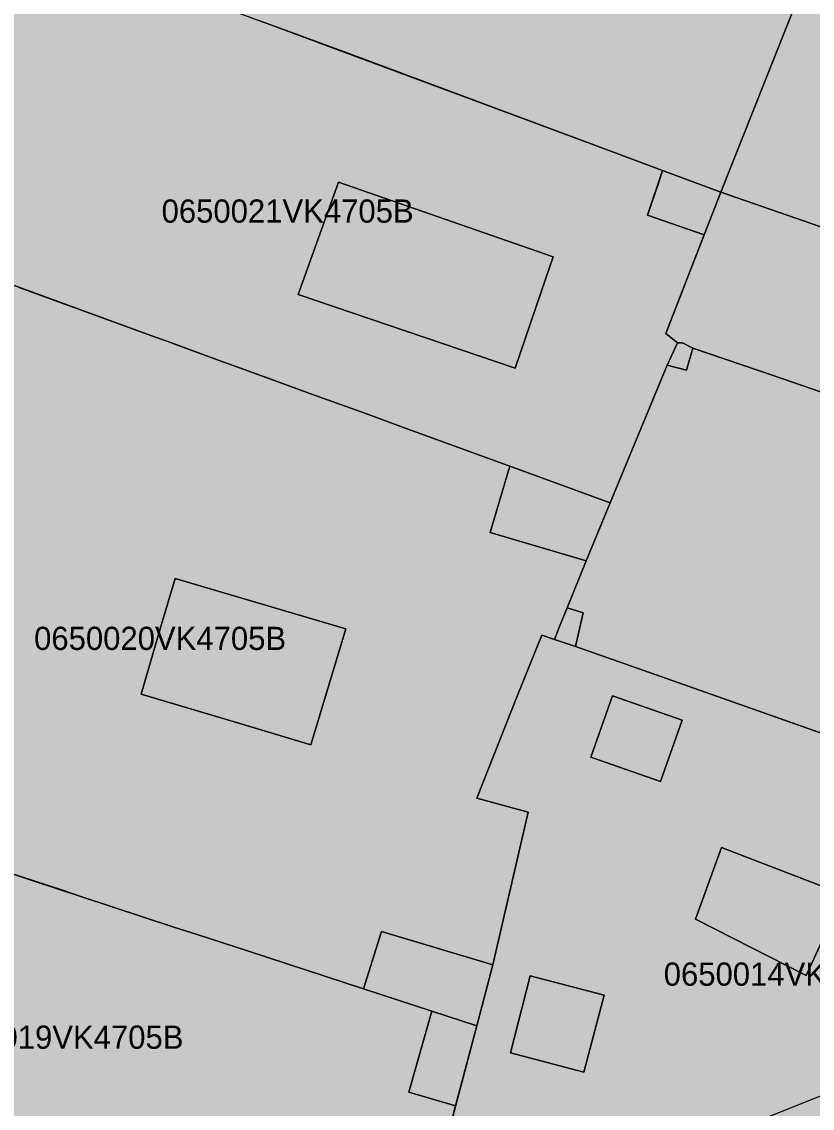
# Model space of a CAD drawing. Header units: metres. Extents: x -6 to 1255, y -2 to 532.
# Drawn here: x 865.93 to 899.98, y 294.93 to 341.73 of the extents above; entities that cross this region are included whole.
import ezdxf

# ---------------------------------------------------------------- set-up
doc = ezdxf.new("R2010")
doc.units = ezdxf.units.M
doc.header["$MEASUREMENT"] = 0
for name, color, linetype, lineweight, true_color in [('TPX_BUILDINGS', 7, 'CONTINUOUS', 0, 0x000000), ('TPX_BUILDINGS_HATCH', 7, 'CONTINUOUS', 0, 0xf0f0f0), ('TPX_BUILDINGS_SHADOWS_HATCH', 7, 'CONTINUOUS', 0, 0x000000), ('TPX_BUILDINGS_SHADOWS_OUTLINES', 7, 'CONTINUOUS', 0, 0x000000), ('TPX_CADASTRES', 7, 'CONTINUOUS', 0, 0x646464), ('TPX_CADASTRES_TEXT', 7, 'CONTINUOUS', 0, 0x000000), ('TPX_RELIEF_CONTOUR_LINES', 7, 'CONTINUOUS', 0, 0x969696)]:
    doc.layers.add(name, color=color, linetype=linetype, lineweight=lineweight, true_color=true_color)

msp = doc.modelspace()

# ---------------------------------------------------------------- hatches: boundary and pattern name
at = {"layer": 'TPX_BUILDINGS_HATCH'}
h = msp.add_hatch(color=256, dxfattribs=at)
h.paths.add_polyline_path([(867.271, 365.855), (863.531, 346.475), (865.001, 345.925), (868.071, 344.785), (869.401, 344.295), (872.218, 343.25), (872.661, 343.085), (876.15, 341.785), (876.78, 341.555), (880.1, 340.325), (881.6, 339.765), (890.58, 336.425), (893.54, 335.325), (896.05, 334.395), (901.2, 347.365), (904.03, 353.885), (904.46, 353.715), (904.78, 354.715), (889.129, 359.369), (885.611, 360.415), (885.241, 360.525), (881.839, 361.535), (875.516, 363.411), (873.951, 363.875), (873.558, 363.991), (872.064, 364.431), (871.881, 364.485), (870.051, 365.029), (867.271, 365.855)])
h.paths.add_polyline_path([(883.111, 347.545), (883.481, 349.465), (884.071, 352.495), (884.331, 353.845), (895.39, 351.765), (894.15, 345.345), (883.111, 347.545)], flags=16)
h = msp.add_hatch(color=256, dxfattribs=at)
h.paths.add_polyline_path([(901.2, 347.365), (896.05, 334.395), (899.94, 333.035), (904.92, 331.295), (912.559, 328.623), (914.64, 327.895), (917.07, 327.045), (920.2, 325.955), (920.89, 325.715), (923.94, 324.644), (924.961, 324.286), (928.47, 323.054), (935.54, 335.404), (934.49, 335.774), (930.8, 337.054), (927.11, 338.345), (926.59, 338.525), (924.13, 339.385), (919.56, 340.975), (901.2, 347.365)])
h.paths.add_polyline_path([(902.82, 337.065), (904.58, 341.605), (908.45, 340.185), (906.74, 335.645), (902.82, 337.065)], flags=16)
h.paths.add_polyline_path([(914.21, 332.865), (916.05, 337.855), (918.15, 337.105), (920.48, 336.275), (917.75, 331.435), (916.26, 332.035), (914.21, 332.865)], flags=16)
h = msp.add_hatch(color=256, dxfattribs=at)
h.paths.add_polyline_path([(862.513, 341.224), (860.75, 332.135), (862.16, 331.625), (864.78, 330.665), (865.824, 330.285), (871.5, 328.215), (872.39, 327.895), (872.487, 327.86), (874.6, 327.085), (875.24, 326.855), (875.36, 326.815), (876.548, 326.38), (878.5, 325.665), (880.71, 324.865), (882.49, 324.215), (886.95, 322.595), (891.28, 321.015), (893.73, 326.945), (894.18, 327.895), (893.68, 328.305), (893.869, 328.789), (893.895, 328.857), (895.33, 332.545), (892.88, 333.405), (893.54, 335.325), (890.58, 336.425), (881.6, 339.765), (880.1, 340.325), (876.78, 341.555), (876.15, 341.785), (872.661, 343.085), (872.218, 343.25), (869.401, 344.295), (868.682, 344.56), (868.071, 344.785), (865.001, 345.925), (863.531, 346.475), (862.513, 341.224)])
h.paths.add_polyline_path([(877.84, 329.975), (879.57, 334.815), (888.82, 331.605), (888.51, 330.685), (887.19, 326.815), (877.84, 329.975)], flags=16)
for points in [[(893.869, 328.789), (893.68, 328.305), (894.18, 327.895), (894.39, 327.895), (894.84, 327.675), (898.34, 326.475), (908.28, 323.045), (912.54, 321.575), (919.74, 319.094), (922.75, 317.995), (925.19, 317.104), (926.14, 318.834), (928.47, 323.054), (924.961, 324.286), (923.94, 324.644), (920.89, 325.715), (920.2, 325.955), (917.07, 327.045), (914.64, 327.895), (912.559, 328.623), (904.92, 331.295), (899.94, 333.035), (896.05, 334.395), (895.33, 332.545), (893.869, 328.789)], [(890.25, 318.505), (889.42, 316.485), (890.11, 316.265), (889.78, 314.825), (892.98, 313.705), (904.076, 309.784), (905.46, 309.295), (915.07, 305.904), (915.585, 305.722), (916.06, 305.554), (917.68, 305.014), (924.4, 315.684), (925.19, 317.104), (922.75, 317.995), (919.74, 319.094), (912.54, 321.575), (908.28, 323.045), (898.34, 326.475), (894.84, 327.675), (894.56, 326.725), (893.73, 326.945), (891.28, 321.015), (890.25, 318.505)], [(850.98, 300.065), (850.3, 297.725), (850.783, 297.584), (850.69, 297.265), (851.97, 296.855), (856.66, 295.354), (862.093, 293.616), (865.332, 292.579), (865.72, 292.455), (874.03, 289.795), (874.98, 289.495), (875.23, 289.415), (875.85, 289.216), (881.42, 287.435), (884.31, 293.875), (884.619, 295.035), (882.6, 295.625), (883.6, 299.115), (880.66, 300.075), (875.7, 301.695), (873.49, 302.415), (872.53, 302.725), (868.48, 304.055), (867.73, 304.305), (864.55, 305.345), (862.882, 305.889), (858.609, 307.282), (855.47, 308.305), (854.03, 308.775), (853.673, 307.544), (853.19, 307.675), (852.53, 305.345), (852.994, 305.204), (852.568, 303.736), (852.1, 303.875), (851.42, 301.565), (851.9, 301.435), (851.459, 299.916), (850.98, 300.065)]]:
    msp.add_hatch(color=256, dxfattribs=at).paths.add_polyline_path(points)
h = msp.add_hatch(color=256, dxfattribs=at)
h.paths.add_polyline_path([(855.05, 312.285), (854.03, 308.775), (855.47, 308.305), (858.609, 307.282), (862.882, 305.889), (864.55, 305.345), (867.73, 304.305), (868.48, 304.055), (872.53, 302.725), (873.49, 302.415), (875.7, 301.695), (880.66, 300.075), (881.43, 302.545), (886.22, 301.115), (887.74, 307.685), (885.54, 308.295), (887.28, 312.685), (888.34, 315.305), (888.88, 315.125), (889.1, 315.685), (889.42, 316.485), (890.25, 318.505), (886.11, 319.735), (886.95, 322.595), (882.49, 324.215), (880.71, 324.865), (878.5, 325.665), (876.548, 326.38), (875.36, 326.815), (875.24, 326.855), (874.6, 327.085), (872.39, 327.895), (871.5, 328.215), (864.78, 330.665), (862.16, 331.625), (860.75, 332.135), (859.52, 327.825), (856.02, 315.685), (855.05, 312.285)])
h.paths.add_polyline_path([(871.07, 312.775), (871.93, 315.685), (872.54, 317.755), (879.55, 315.685), (879.89, 315.585), (878.38, 310.585), (875.19, 311.545), (871.07, 312.775)], flags=16)
h = msp.add_hatch(color=256, dxfattribs=at)
h.paths.add_polyline_path([(884.619, 295.035), (884.31, 293.875), (895.32, 290.395), (896.37, 292.805), (897.35, 292.245), (897.9, 293.215), (899.65, 292.225), (898.088, 289.45), (899.79, 288.865), (900.17, 288.735), (902.029, 288.101), (902.4, 287.975), (906.67, 286.514), (906.89, 286.434), (910.24, 292.018), (911.777, 294.58), (917.96, 304.884), (917.68, 305.014), (916.06, 305.554), (915.585, 305.722), (915.07, 305.904), (905.46, 309.295), (904.076, 309.784), (892.98, 313.705), (889.78, 314.825), (888.88, 315.125), (888.34, 315.305), (887.28, 312.685), (885.54, 308.295), (887.74, 307.685), (886.22, 301.115), (885.54, 298.485), (884.619, 295.035)])
h.paths.add_polyline_path([(886.98, 297.315), (887.84, 300.635), (891.02, 299.805), (890.14, 296.495), (886.98, 297.315)], flags=16)
h.paths.add_polyline_path([(890.45, 310.055), (891.38, 312.695), (894.38, 311.645), (893.45, 309.005), (890.45, 310.055)], flags=16)
h.paths.add_polyline_path([(894.95, 303.075), (896.08, 306.165), (901.33, 304.145), (899.72, 300.655), (894.95, 303.075)], flags=16)
at = {"layer": 'TPX_BUILDINGS_SHADOWS_HATCH'}
for points in [[(893.368, 334.823), (892.88, 333.405), (895.33, 332.545), (896.05, 334.395), (893.54, 335.325), (893.368, 334.823)], [(879.57, 334.815), (877.84, 329.975), (887.19, 326.815), (888.51, 330.685), (888.82, 331.605), (879.57, 334.815)], [(894.18, 327.895), (893.73, 326.945), (894.56, 326.725), (894.84, 327.675), (894.39, 327.895), (894.18, 327.895)], [(886.738, 321.871), (886.11, 319.735), (890.25, 318.505), (891.28, 321.015), (886.95, 322.595), (886.738, 321.871)], [(871.93, 315.685), (871.07, 312.775), (875.19, 311.545), (878.38, 310.585), (879.89, 315.585), (879.55, 315.685), (872.54, 317.755), (871.93, 315.685)], [(889.1, 315.685), (888.88, 315.125), (889.78, 314.825), (890.11, 316.265), (889.42, 316.485), (889.1, 315.685)], [(891.271, 312.385), (890.45, 310.055), (893.45, 309.005), (894.38, 311.645), (891.38, 312.695), (891.271, 312.385)], [(895.242, 303.873), (894.95, 303.075), (899.72, 300.655), (901.33, 304.145), (896.08, 306.165), (895.242, 303.873)], [(881.43, 302.545), (880.66, 300.075), (883.6, 299.115), (882.6, 295.625), (884.619, 295.035), (885.54, 298.485), (886.22, 301.115), (881.43, 302.545)], [(887.84, 300.635), (886.98, 297.315), (890.14, 296.495), (891.02, 299.805), (887.84, 300.635)]]:
    msp.add_hatch(color=256, dxfattribs=at).paths.add_polyline_path(points)

# ---------------------------------------------------------------- linework, layer by layer
at = {"layer": 'TPX_BUILDINGS', "elevation": 0.042}
for points in [[(876.15, 341.785), (876.78, 341.555), (880.1, 340.325), (881.6, 339.765), (890.58, 336.425), (893.54, 335.325), (896.05, 334.395), (901.2, 347.365)], [(865.824, 330.285), (871.5, 328.215), (872.39, 327.895), (872.487, 327.86), (874.6, 327.085), (875.24, 326.855), (875.36, 326.815), (876.548, 326.38), (878.5, 325.665), (880.71, 324.865), (882.49, 324.215), (886.95, 322.595), (891.28, 321.015), (893.73, 326.945), (894.18, 327.895), (893.68, 328.305), (893.869, 328.789), (893.895, 328.857), (895.33, 332.545), (892.88, 333.405), (893.54, 335.325), (890.58, 336.425), (881.6, 339.765), (880.1, 340.325), (876.78, 341.555), (876.15, 341.785)], [(864.55, 305.345), (867.73, 304.305), (868.48, 304.055), (872.53, 302.725), (873.49, 302.415), (875.7, 301.695), (880.66, 300.075), (881.43, 302.545), (886.22, 301.115), (887.74, 307.685), (885.54, 308.295), (887.28, 312.685), (888.34, 315.305), (888.88, 315.125), (889.1, 315.685), (889.42, 316.485), (890.25, 318.505), (886.11, 319.735), (886.95, 322.595), (882.49, 324.215), (880.71, 324.865), (878.5, 325.665), (876.548, 326.38), (875.36, 326.815), (875.24, 326.855), (874.6, 327.085), (872.39, 327.895), (871.5, 328.215), (864.78, 330.665)], [(904.076, 309.784), (892.98, 313.705), (889.78, 314.825), (888.88, 315.125), (888.34, 315.305), (887.28, 312.685), (885.54, 308.295), (887.74, 307.685), (886.22, 301.115), (885.54, 298.485), (884.619, 295.035), (884.31, 293.875), (895.32, 290.395), (896.37, 292.805), (897.35, 292.245), (897.9, 293.215), (899.65, 292.225), (898.088, 289.45), (899.79, 288.865), (900.17, 288.735)], [(865.72, 292.455), (874.03, 289.795), (874.98, 289.495), (875.23, 289.415), (875.85, 289.216), (881.42, 287.435), (884.31, 293.875), (884.619, 295.035), (882.6, 295.625), (883.6, 299.115), (880.66, 300.075), (875.7, 301.695), (873.49, 302.415), (872.53, 302.725), (868.48, 304.055), (867.73, 304.305), (864.55, 305.345)]]:
    msp.add_lwpolyline(points, dxfattribs=at)
for points in [[(901.2, 347.365), (896.05, 334.395), (899.94, 333.035), (904.92, 331.295), (912.559, 328.623), (914.64, 327.895), (917.07, 327.045), (920.2, 325.955), (920.89, 325.715), (923.94, 324.644), (924.961, 324.286), (928.47, 323.054), (935.54, 335.404), (934.49, 335.774), (930.8, 337.054), (927.11, 338.345), (926.59, 338.525), (924.13, 339.385), (919.56, 340.975)], [(877.84, 329.975), (879.57, 334.815), (888.82, 331.605), (888.51, 330.685), (887.19, 326.815)], [(893.869, 328.789), (893.68, 328.305), (894.18, 327.895), (894.39, 327.895), (894.84, 327.675), (898.34, 326.475), (908.28, 323.045), (912.54, 321.575), (919.74, 319.094), (922.75, 317.995), (925.19, 317.104), (926.14, 318.834), (928.47, 323.054), (924.961, 324.286), (923.94, 324.644), (920.89, 325.715), (920.2, 325.955), (917.07, 327.045), (914.64, 327.895), (912.559, 328.623), (904.92, 331.295), (899.94, 333.035), (896.05, 334.395), (895.33, 332.545)], [(890.25, 318.505), (889.42, 316.485), (890.11, 316.265), (889.78, 314.825), (892.98, 313.705), (904.076, 309.784), (905.46, 309.295), (915.07, 305.904), (915.585, 305.722), (916.06, 305.554), (917.68, 305.014), (924.4, 315.684), (925.19, 317.104), (922.75, 317.995), (919.74, 319.094), (912.54, 321.575), (908.28, 323.045), (898.34, 326.475), (894.84, 327.675), (894.56, 326.725), (893.73, 326.945), (891.28, 321.015)], [(871.07, 312.775), (871.93, 315.685), (872.54, 317.755), (879.55, 315.685), (879.89, 315.585), (878.38, 310.585), (875.19, 311.545)], [(890.45, 310.055), (891.38, 312.695), (894.38, 311.645), (893.45, 309.005)], [(894.95, 303.075), (896.08, 306.165), (901.33, 304.145), (899.72, 300.655)], [(886.98, 297.315), (887.84, 300.635), (891.02, 299.805), (890.14, 296.495)]]:
    msp.add_lwpolyline(points, close=True, dxfattribs=at)
at = {"layer": 'TPX_BUILDINGS_SHADOWS_OUTLINES', "elevation": 0.039}
for points in [[(893.368, 334.823), (892.88, 333.405), (895.33, 332.545), (896.05, 334.395), (893.54, 335.325)], [(879.57, 334.815), (877.84, 329.975), (887.19, 326.815), (888.51, 330.685), (888.82, 331.605)], [(894.18, 327.895), (893.73, 326.945), (894.56, 326.725), (894.84, 327.675), (894.39, 327.895)], [(886.738, 321.871), (886.11, 319.735), (890.25, 318.505), (891.28, 321.015), (886.95, 322.595)], [(871.93, 315.685), (871.07, 312.775), (875.19, 311.545), (878.38, 310.585), (879.89, 315.585), (879.55, 315.685), (872.54, 317.755)], [(889.1, 315.685), (888.88, 315.125), (889.78, 314.825), (890.11, 316.265), (889.42, 316.485)], [(891.271, 312.385), (890.45, 310.055), (893.45, 309.005), (894.38, 311.645), (891.38, 312.695)], [(895.242, 303.873), (894.95, 303.075), (899.72, 300.655), (901.33, 304.145), (896.08, 306.165)], [(881.43, 302.545), (880.66, 300.075), (883.6, 299.115), (882.6, 295.625), (884.619, 295.035), (885.54, 298.485), (886.22, 301.115)], [(887.84, 300.635), (886.98, 297.315), (890.14, 296.495), (891.02, 299.805)]]:
    msp.add_lwpolyline(points, close=True, dxfattribs=at)
at = {"layer": 'TPX_CADASTRES', "elevation": 0.024}
for points in [[(867.271, 365.856), (863.531, 346.476), (865.001, 345.926), (868.071, 344.786), (869.401, 344.296), (872.661, 343.086), (876.15, 341.786), (876.78, 341.556), (880.1, 340.326), (881.6, 339.766), (890.58, 336.425), (893.54, 335.325), (896.05, 334.395), (901.2, 347.365), (904.03, 353.885), (904.46, 353.715), (904.78, 354.715), (885.611, 360.416), (885.241, 360.526), (873.951, 363.876), (871.881, 364.486)], [(901.2, 347.365), (896.05, 334.395), (899.94, 333.035), (904.92, 331.295), (914.64, 327.895), (917.07, 327.045), (920.2, 325.955), (920.89, 325.715), (923.94, 324.645), (928.47, 323.055), (935.54, 335.405), (934.49, 335.775), (930.8, 337.055), (927.11, 338.345), (926.59, 338.525), (924.13, 339.385), (919.56, 340.975)], [(895.33, 332.545), (893.68, 328.305), (894.18, 327.895), (894.39, 327.895), (894.84, 327.675), (898.34, 326.475), (908.28, 323.045), (912.54, 321.575), (919.74, 319.095), (925.19, 317.105), (926.14, 318.835), (928.47, 323.055), (923.94, 324.645), (920.89, 325.715), (920.2, 325.955), (917.07, 327.045), (914.64, 327.895), (904.92, 331.295), (899.94, 333.035), (896.05, 334.395)], [(889.1, 315.685), (888.88, 315.125), (889.78, 314.825), (892.98, 313.705), (905.46, 309.295), (915.07, 305.905), (916.06, 305.555), (917.68, 305.015), (924.4, 315.685), (925.19, 317.105), (919.74, 319.095), (912.54, 321.575), (908.28, 323.045), (898.34, 326.475), (894.84, 327.675), (894.39, 327.895), (894.18, 327.895), (893.73, 326.945), (891.28, 321.015), (890.25, 318.505), (889.42, 316.485)], [(885.54, 298.485), (884.31, 293.875), (895.32, 290.395), (897.61, 289.615), (900.17, 288.735), (902.4, 287.975), (906.67, 286.515), (906.89, 286.435), (917.96, 304.885), (917.68, 305.015), (916.06, 305.555), (915.07, 305.905), (905.46, 309.295), (892.98, 313.705), (889.78, 314.825), (888.88, 315.125), (888.34, 315.305), (887.28, 312.685), (885.54, 308.295), (887.74, 307.685), (886.22, 301.115)], [(854.03, 308.776), (850.69, 297.266), (851.97, 296.856), (865.72, 292.455), (874.03, 289.795), (874.98, 289.495), (875.23, 289.415), (881.42, 287.435), (884.31, 293.875), (885.54, 298.485), (883.6, 299.115), (880.66, 300.075), (875.7, 301.695), (873.49, 302.415), (872.53, 302.725), (868.48, 304.056), (867.73, 304.306), (864.55, 305.346), (855.47, 308.306)]]:
    msp.add_lwpolyline(points, close=True, dxfattribs=at)
for points in [[(864.78, 330.666), (871.5, 328.216), (872.39, 327.896), (874.6, 327.086), (875.24, 326.856), (875.36, 326.816), (878.5, 325.666), (880.71, 324.865), (882.49, 324.215), (886.95, 322.595), (891.28, 321.015), (893.73, 326.945), (894.18, 327.895), (893.68, 328.305), (895.33, 332.545), (896.05, 334.395), (893.54, 335.325), (890.58, 336.425), (881.6, 339.766), (880.1, 340.326), (876.78, 341.556), (876.15, 341.786)], [(864.55, 305.346), (867.73, 304.306), (868.48, 304.056), (872.53, 302.725), (873.49, 302.415), (875.7, 301.695), (880.66, 300.075), (883.6, 299.115), (885.54, 298.485), (886.22, 301.115), (887.74, 307.685), (885.54, 308.295), (887.28, 312.685), (888.34, 315.305), (888.88, 315.125), (889.1, 315.685), (889.42, 316.485), (890.25, 318.505), (891.28, 321.015), (886.95, 322.595), (882.49, 324.215), (880.71, 324.865), (878.5, 325.666), (875.36, 326.816), (875.24, 326.856), (874.6, 327.086), (872.39, 327.896), (871.5, 328.216), (864.78, 330.666)]]:
    msp.add_lwpolyline(points, dxfattribs=at)
at = {"layer": 'TPX_RELIEF_CONTOUR_LINES', "elevation": 0.045}
msp.add_lwpolyline([(902.198, 296.202), (896.203, 293.803), (892.206, 291.694), (884.032, 288.806), (881.943, 286.807), (876.982, 274.815), (874.222, 266.821), (872.224, 263.948), (868.228, 261.225), (858.237, 258.98)], dxfattribs=at)

# ---------------------------------------------------------------- texts
at = {"layer": 'TPX_CADASTRES_TEXT'}
for s, p in [('0650021VK4705B', (871.957, 333.075, 0.024)), ('0650020VK4705B', (866.465, 314.672, 0.024)), ('0650014VK4705B', (893.587, 300.212, 0.024)), ('0650019VK4705B', (862.043, 297.496, 0.024))]:
    msp.add_text(s, height=1, dxfattribs=at).set_placement(p)

doc.saveas('drawing.dxf')
